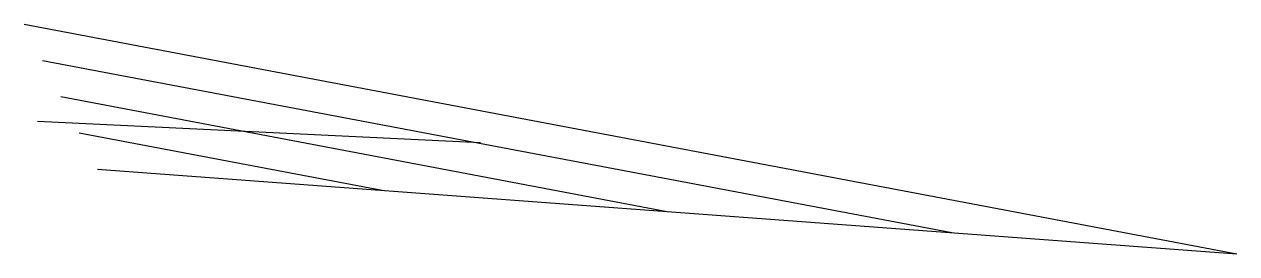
# Model space of a CAD drawing. Units: millimetres at full size, sheet at 1:100. Extents: x -735 to 55088, y -8371 to 2204.
import ezdxf

# ---------------------------------------------------------------- set-up
doc = ezdxf.new("R2010")
doc.units = ezdxf.units.MM
doc.header["$LTSCALE"] = 100
doc.layers.add('0-0', color=7, linetype='Continuous')

msp = doc.modelspace()

# ---------------------------------------------------------------- linework, layer by layer
at = {"layer": '0-0'}
for p, q in [((-734.7, 2204.1), (55088, -8371)), ((107.1, 535.7), (41974.2, -7395.6)), ((949, -1132.7), (28860.3, -6420.2)), ((-122.4, -2265.3), (20265.3, -3244.9)), ((1790.8, -2801), (15746.5, -5444.8)), ((2632.7, -4469.4), (55088, -8371))]:
    msp.add_line(p, q, dxfattribs=at)

doc.saveas('drawing.dxf')
